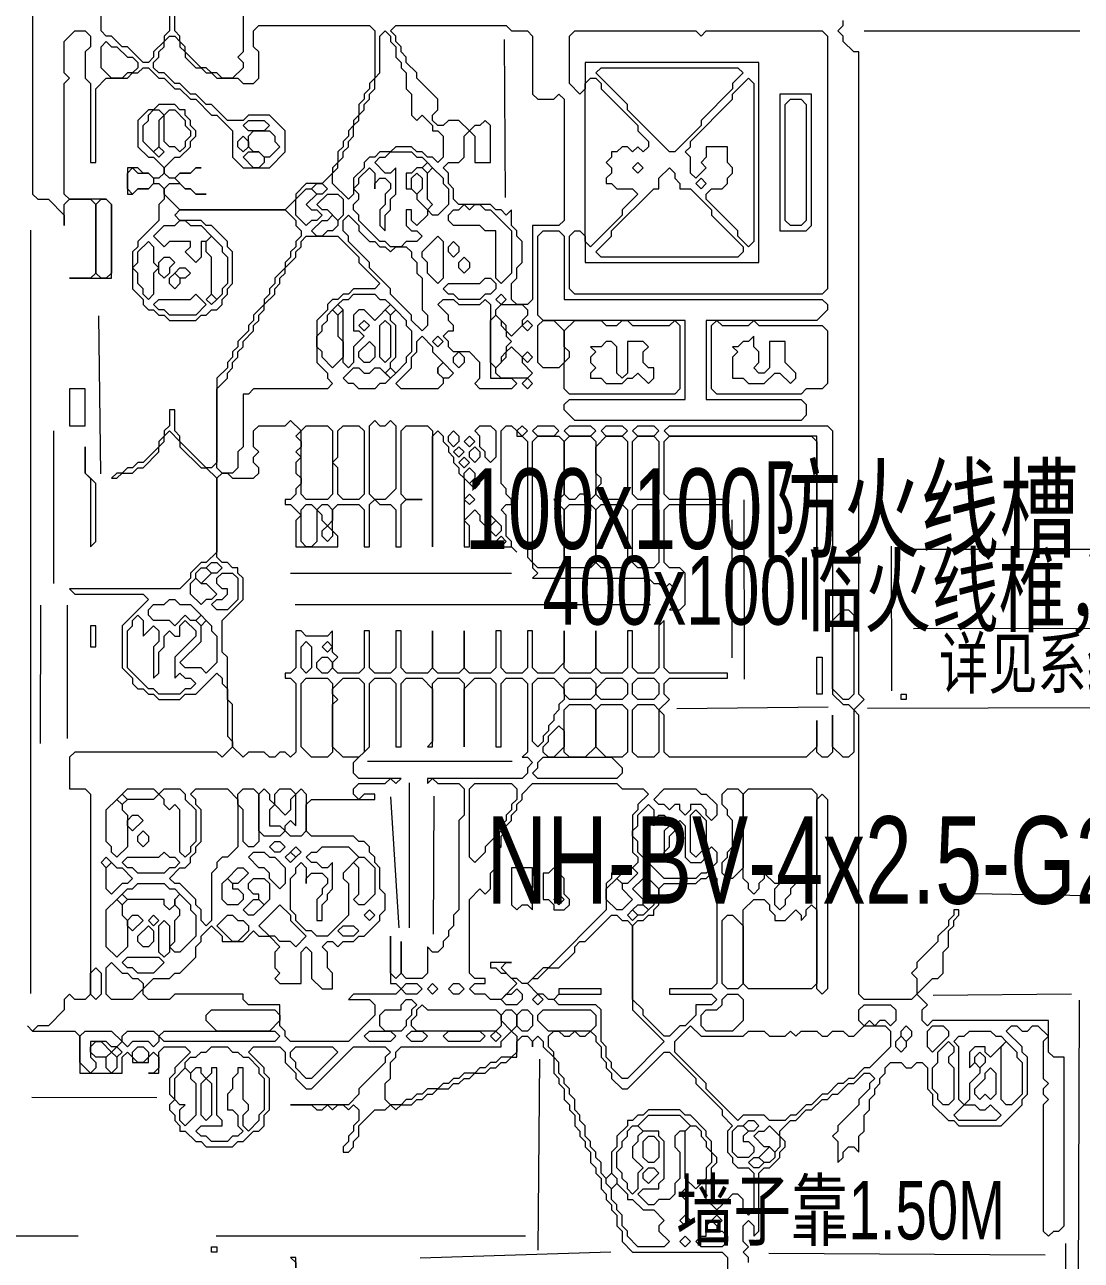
# Model space of a CAD drawing. Extents: x 10 to 1968, y 11 to 1392.
# Drawn here: x 1270.5 to 1471.2, y 624.4 to 859.2 of the extents above; entities that cross this region are included whole.
import ezdxf

# ---------------------------------------------------------------- set-up
doc = ezdxf.new("R2010")
doc.units = 0
for name, color, linetype, lineweight in [('OCR_TEXT', 6, 'Continuous', 0), ('TRACE_CURVE', 6, 'Continuous', 0), ('TRACE_STRAIGHT', 5, 'Continuous', 0), ('TRACE_TEXT_SYMBOL', 6, 'Continuous', 0)]:
    doc.layers.add(name, color=color, linetype=linetype, lineweight=lineweight)
doc.styles.add('wqy-unicode', font='wqy-unicode.lff')

msp = doc.modelspace()

# ---------------------------------------------------------------- linework, layer by layer
at = {"layer": 'TRACE_CURVE', "color": 6}
for points in [[(1272, 865), (1272, 827), (1273, 826), (1275, 826), (1278, 823), (1278, 821), (1278, 825), (1279, 826), (1283, 826), (1284, 825), (1284, 812), (1283, 811), (1279, 811), (1287, 811), (1287, 825), (1286, 826), (1279, 826), (1278, 827), (1278, 848), (1279, 849), (1278, 850), (1278, 856), (1280, 858), (1282, 858), (1283, 857), (1283, 855), (1282, 854), (1282, 849), (1283, 848), (1283, 833), (1284, 833)], [(1286, 857), (1285, 858), (1285, 864)], [(1312, 864), (1312, 854), (1311, 853), (1312, 852), (1312, 851), (1310, 849), (1308, 849), (1307, 850), (1306, 850), (1305, 851), (1304, 851), (1301, 854), (1301, 855), (1300, 856), (1300, 857), (1299, 858), (1299, 861)], [(1298, 862), (1298, 858), (1297, 857), (1297, 856), (1295, 854), (1295, 853), (1294, 852), (1293, 852), (1290, 855), (1289, 855), (1287, 857), (1286, 857)], [(1429, 854), (1428, 854), (1426, 856), (1426, 857), (1425, 858), (1426, 859), (1426, 860)], [(1284, 833), (1284, 847), (1286, 849), (1290, 849), (1291, 850), (1292, 850), (1293, 851), (1294, 851), (1296, 849), (1297, 849), (1299, 847), (1300, 847), (1302, 845), (1303, 845), (1306, 842), (1307, 842), (1310, 839), (1310, 834), (1312, 832), (1317, 832), (1320, 835), (1320, 839), (1317, 842), (1313, 842), (1312, 841), (1309, 841), (1306, 844), (1305, 844), (1303, 846), (1302, 846), (1300, 848), (1299, 848), (1297, 850), (1296, 850), (1295, 851), (1295, 852), (1296, 853), (1296, 854), (1297, 855), (1297, 856), (1298, 857), (1299, 857), (1300, 856), (1300, 855), (1301, 854), (1301, 853), (1303, 851), (1304, 851), (1305, 850), (1306, 850), (1307, 849), (1311, 849), (1312, 848), (1314, 848), (1315, 849), (1315, 854), (1314, 855), (1314, 858), (1315, 859), (1336, 859), (1337, 858), (1337, 849), (1336, 848), (1336, 847)], [(1340, 858), (1341, 859), (1362, 859), (1363, 858), (1366, 858), (1367, 857), (1367, 846), (1368, 845), (1371, 845), (1372, 846), (1373, 845), (1373, 822), (1372, 821), (1367, 821), (1367, 807), (1366, 806), (1364, 806), (1363, 807), (1363, 810), (1364, 811), (1364, 813), (1365, 814), (1365, 818), (1364, 819), (1364, 820), (1363, 821), (1363, 824), (1362, 823), (1361, 824), (1360, 824), (1359, 825), (1353, 825), (1352, 826), (1352, 828), (1351, 829), (1351, 831), (1350, 832), (1351, 833), (1353, 833), (1354, 834), (1354, 838), (1355, 839), (1356, 838), (1356, 833), (1359, 833), (1359, 840), (1358, 841), (1357, 840), (1356, 840), (1355, 839), (1353, 841), (1351, 841), (1350, 840), (1349, 840), (1348, 841), (1348, 842), (1349, 843), (1349, 845), (1345, 849), (1345, 850), (1343, 852), (1343, 853), (1342, 854), (1342, 855)], [(1342, 855), (1341, 856), (1341, 857), (1340, 858)], [(1460, 655), (1461, 656), (1461, 663), (1460, 664), (1460, 665), (1457, 668), (1458, 669), (1459, 669), (1460, 668), (1461, 668), (1462, 669), (1463, 669), (1465, 667), (1464, 666), (1464, 659), (1465, 658), (1464, 657), (1464, 656), (1465, 655), (1464, 654), (1464, 630), (1465, 629), (1466, 630), (1467, 630), (1468, 631), (1468, 663), (1466, 663), (1465, 664), (1465, 670), (1443, 670), (1442, 669), (1441, 670), (1441, 672), (1442, 673), (1440, 675), (1443, 678), (1444, 678), (1445, 679), (1445, 683), (1446, 684), (1446, 687), (1447, 688), (1447, 689), (1448, 690), (1448, 691), (1447, 691), (1447, 690), (1446, 689), (1446, 688), (1444, 686), (1444, 685), (1440, 681), (1440, 680), (1439, 679), (1440, 678), (1440, 675), (1439, 674), (1430, 674), (1429, 675), (1429, 728), (1428, 729), (1430, 731), (1429, 732), (1429, 854)], [(1336, 847), (1335, 846), (1335, 845), (1334, 844), (1334, 842), (1333, 841), (1333, 840), (1332, 839), (1332, 838), (1331, 837), (1331, 836), (1330, 835), (1330, 833), (1329, 832), (1329, 831), (1327, 829), (1324, 829), (1322, 827), (1322, 826), (1320, 824), (1300, 824), (1297, 827), (1297, 828), (1298, 829), (1300, 829), (1301, 828), (1302, 828), (1303, 827), (1305, 827), (1303, 827), (1302, 828), (1301, 828), (1299, 830), (1300, 831), (1302, 831), (1303, 832), (1304, 832), (1303, 832), (1302, 831), (1300, 831), (1299, 830), (1298, 830), (1297, 831), (1297, 832), (1299, 834), (1300, 834), (1302, 836), (1302, 837), (1303, 838), (1303, 839), (1302, 840), (1302, 841), (1301, 842), (1301, 843), (1300, 843), (1299, 844), (1296, 844), (1295, 843), (1294, 843), (1292, 841), (1292, 836), (1294, 834), (1295, 834), (1297, 832)], [(1297, 832), (1297, 831), (1296, 830), (1295, 830), (1294, 831), (1293, 831), (1292, 832), (1290, 832), (1290, 827), (1291, 827), (1292, 828), (1294, 828), (1295, 829), (1296, 829), (1297, 828), (1297, 826), (1296, 825), (1296, 822), (1292, 818), (1292, 817), (1291, 816), (1291, 809), (1293, 807), (1293, 806), (1294, 805), (1295, 805), (1296, 804), (1297, 804), (1298, 803), (1303, 803), (1304, 804), (1305, 804), (1306, 805), (1307, 805), (1308, 806), (1308, 807), (1309, 808), (1309, 809), (1310, 810), (1310, 816), (1309, 817), (1309, 818), (1306, 821), (1305, 821), (1304, 822), (1300, 822), (1299, 823), (1300, 824), (1320, 824), (1322, 822), (1322, 821), (1323, 820), (1323, 819), (1322, 818), (1322, 817), (1321, 816), (1321, 815), (1320, 814), (1320, 813), (1318, 811), (1318, 810), (1317, 809), (1317, 808), (1316, 807)], [(1316, 807), (1316, 806), (1314, 804), (1314, 803), (1313, 802), (1313, 801), (1311, 799), (1311, 798), (1310, 797), (1310, 796), (1309, 795), (1309, 794), (1307, 792), (1307, 776), (1306, 775), (1305, 775), (1300, 780), (1300, 781), (1299, 782), (1299, 786), (1298, 786), (1298, 783), (1297, 782), (1297, 781), (1296, 780), (1296, 779), (1293, 776), (1292, 776), (1291, 775), (1290, 775), (1289, 774), (1288, 774), (1287, 773), (1288, 773), (1289, 774), (1291, 774), (1292, 775), (1293, 775), (1296, 778), (1296, 779), (1297, 780), (1297, 781), (1298, 782), (1300, 780), (1300, 779), (1304, 775), (1305, 775), (1307, 773), (1307, 759), (1305, 757), (1304, 757), (1302, 755), (1302, 754), (1300, 752), (1279, 752), (1280, 751), (1293, 751), (1294, 750), (1289, 745), (1289, 737), (1291, 735), (1291, 734), (1292, 733), (1293, 733)], [(1315, 775), (1314, 776), (1314, 777), (1315, 778), (1314, 779), (1314, 782), (1315, 783), (1320, 783)], [(1320, 783), (1321, 784), (1323, 782), (1322, 781), (1323, 780), (1323, 779), (1322, 778), (1323, 777), (1322, 776), (1322, 774), (1323, 773), (1323, 772), (1322, 771), (1322, 770), (1321, 769), (1320, 769), (1320, 768), (1321, 768), (1323, 766), (1322, 765), (1322, 760), (1330, 760), (1330, 762), (1329, 763), (1329, 767), (1330, 768), (1334, 768), (1335, 767), (1335, 760), (1336, 760), (1336, 768), (1337, 769), (1338, 768), (1340, 768), (1341, 767), (1341, 760), (1342, 760), (1342, 768), (1343, 769), (1346, 769), (1343, 769), (1342, 770), (1342, 782), (1343, 783), (1347, 783), (1348, 782), (1348, 760), (1348, 781), (1349, 782), (1350, 781), (1350, 780), (1351, 779), (1351, 778), (1352, 777), (1352, 776), (1353, 775), (1353, 774), (1354, 773), (1354, 760), (1355, 760), (1355, 764), (1354, 765), (1356, 767), (1357, 766)], [(1357, 766), (1357, 765), (1358, 764), (1358, 763), (1359, 762), (1359, 761), (1360, 760), (1363, 760), (1364, 759), (1363, 760), (1363, 761), (1362, 762), (1362, 766), (1361, 767), (1362, 768), (1363, 768), (1363, 769), (1362, 770), (1362, 771), (1361, 772), (1361, 782), (1362, 783), (1363, 783), (1364, 782), (1364, 781), (1365, 781), (1366, 780), (1366, 758), (1367, 757), (1367, 756), (1368, 755), (1367, 754), (1389, 754), (1390, 753), (1391, 753), (1393, 751), (1393, 750), (1394, 749), (1393, 748), (1395, 748), (1396, 749), (1396, 755), (1395, 756), (1393, 756), (1392, 757), (1392, 767), (1393, 768), (1404, 768), (1404, 769), (1393, 769), (1392, 770), (1392, 780), (1393, 781), (1420, 781), (1421, 780), (1421, 759), (1421, 781), (1393, 781), (1392, 782), (1393, 783), (1423, 783), (1424, 782), (1424, 732), (1426, 730)], [(1353, 736), (1349, 736), (1348, 737), (1348, 744), (1348, 737), (1347, 736), (1343, 736), (1342, 737), (1342, 744), (1341, 744), (1341, 737), (1340, 736), (1337, 736), (1336, 737), (1336, 744), (1335, 744), (1335, 737), (1334, 736), (1330, 736), (1329, 737), (1329, 738), (1330, 739), (1329, 740), (1329, 744), (1328, 743), (1324, 743), (1323, 744), (1322, 744), (1322, 737), (1321, 736), (1320, 736), (1320, 735), (1321, 735), (1322, 734), (1322, 721), (1321, 720), (1320, 721), (1319, 721), (1318, 720), (1317, 720), (1316, 721), (1313, 721), (1312, 720), (1310, 722), (1310, 730), (1309, 731), (1309, 739), (1308, 740), (1308, 746), (1312, 750), (1312, 754), (1311, 755), (1311, 756), (1310, 756), (1309, 757), (1308, 757), (1307, 758), (1307, 773), (1308, 774), (1309, 774), (1310, 773), (1314, 773), (1315, 774), (1315, 775)], [(1426, 730), (1427, 730), (1428, 729), (1428, 721), (1427, 720), (1426, 720), (1424, 722), (1424, 728), (1424, 721), (1423, 720), (1422, 720), (1421, 721), (1421, 727), (1421, 722), (1419, 720), (1393, 720), (1392, 721), (1392, 728), (1391, 729), (1393, 731), (1392, 732), (1392, 734), (1393, 735), (1404, 735), (1404, 736), (1393, 736), (1392, 737), (1392, 746), (1391, 745), (1391, 737), (1390, 736), (1387, 736), (1386, 737), (1386, 744), (1385, 744), (1385, 737), (1384, 736), (1380, 736), (1379, 737), (1379, 744), (1379, 737), (1378, 736), (1374, 736), (1373, 737), (1373, 744), (1373, 738), (1371, 736), (1368, 736), (1367, 737), (1367, 744), (1366, 744), (1366, 737), (1365, 736), (1362, 736), (1361, 737), (1361, 744), (1360, 744), (1360, 737), (1359, 736), (1355, 736), (1354, 737), (1354, 744), (1354, 737), (1353, 736)], [(1293, 733), (1294, 732), (1295, 732), (1296, 731), (1300, 731), (1301, 732), (1303, 732), (1307, 736), (1308, 735), (1308, 734), (1309, 733), (1309, 724), (1310, 723), (1310, 722), (1308, 720), (1307, 721), (1280, 721), (1279, 720), (1279, 714), (1282, 714), (1283, 713), (1283, 675), (1282, 674), (1280, 674), (1279, 675), (1278, 674), (1278, 672), (1275, 669), (1273, 669), (1272, 668), (1271, 669), (1272, 668), (1280, 668), (1281, 667), (1281, 660), (1289, 660), (1289, 663), (1290, 664), (1291, 663), (1291, 662), (1294, 662), (1294, 663), (1295, 664), (1296, 663), (1296, 661), (1295, 660), (1294, 660), (1296, 660), (1296, 664), (1297, 665), (1301, 665), (1302, 664), (1299, 661), (1299, 660), (1298, 659), (1298, 656), (1299, 655), (1298, 654), (1298, 653), (1299, 652), (1299, 651), (1300, 650), (1300, 649), (1301, 649)], [(1336, 734), (1337, 735), (1340, 735), (1341, 734), (1341, 722), (1342, 722), (1342, 734), (1343, 735), (1346, 735), (1348, 733), (1348, 723), (1347, 722), (1348, 722), (1348, 734), (1349, 735), (1353, 735), (1354, 734), (1354, 722), (1354, 733), (1356, 735), (1359, 735), (1360, 734), (1360, 722), (1361, 722), (1361, 734), (1362, 735), (1365, 735), (1366, 734), (1366, 721), (1365, 720), (1366, 720), (1367, 719), (1366, 718), (1366, 717), (1365, 716), (1347, 716), (1347, 715), (1348, 716), (1349, 715), (1353, 715), (1354, 714), (1354, 709), (1353, 708), (1353, 691), (1352, 690), (1352, 688), (1351, 687), (1351, 686), (1350, 685), (1350, 684), (1349, 683), (1348, 683), (1347, 684), (1347, 679), (1346, 678), (1343, 678), (1342, 679), (1342, 685), (1342, 679), (1341, 678), (1340, 679), (1340, 686), (1340, 677), (1341, 677)], [(1339, 691), (1339, 694), (1338, 695), (1338, 699), (1337, 700), (1337, 701), (1336, 702), (1336, 703), (1335, 704), (1334, 704), (1333, 705), (1325, 705), (1324, 706), (1324, 711), (1325, 712), (1337, 712), (1337, 713), (1335, 713), (1334, 712), (1333, 713), (1333, 714), (1334, 715), (1339, 715), (1340, 716), (1341, 715), (1342, 716), (1334, 716), (1333, 717), (1333, 719), (1336, 722), (1336, 734)], [(1341, 677), (1342, 676), (1341, 675), (1333, 675), (1332, 674), (1336, 674), (1337, 673), (1337, 671), (1332, 666), (1321, 666), (1320, 667), (1320, 668), (1319, 669), (1319, 673), (1313, 673), (1312, 674), (1312, 675), (1299, 675), (1298, 674), (1294, 674), (1293, 675), (1293, 676), (1295, 678), (1298, 678), (1299, 679), (1300, 679), (1303, 682), (1303, 684), (1304, 685), (1304, 686), (1306, 688), (1308, 686), (1308, 685), (1312, 685), (1314, 687), (1315, 686), (1317, 686), (1319, 684), (1318, 683), (1318, 680), (1319, 679), (1318, 678), (1319, 677), (1323, 677), (1323, 683), (1324, 684), (1325, 683), (1325, 678), (1327, 676), (1329, 676), (1329, 679), (1328, 680), (1328, 683), (1327, 684), (1328, 685), (1329, 685), (1330, 684), (1331, 685), (1333, 685), (1334, 686), (1335, 686), (1338, 689), (1338, 690), (1339, 691)], [(1347, 656), (1348, 656), (1349, 657), (1351, 657), (1352, 658), (1353, 658), (1354, 659), (1355, 659), (1356, 660), (1358, 660), (1359, 661), (1360, 661), (1361, 662), (1362, 662), (1363, 663), (1364, 663), (1364, 666), (1365, 667), (1366, 667), (1367, 666), (1367, 665), (1367, 666), (1368, 667), (1369, 666), (1369, 665), (1371, 663), (1371, 660), (1372, 659), (1372, 658), (1373, 657), (1373, 655), (1374, 654), (1374, 653), (1375, 652), (1375, 650), (1376, 649), (1376, 648), (1377, 647), (1377, 646), (1378, 645), (1378, 643), (1379, 642), (1379, 641), (1380, 640), (1380, 638), (1381, 637), (1381, 636), (1382, 635), (1382, 634), (1383, 633), (1383, 631), (1384, 630), (1384, 628), (1386, 626), (1403, 626), (1404, 625), (1404, 618)], [(1370, 667), (1371, 668), (1372, 668), (1373, 667), (1374, 667), (1375, 668), (1376, 667), (1377, 667), (1378, 668), (1379, 667), (1379, 666), (1380, 665), (1380, 663), (1381, 662), (1381, 661), (1382, 660), (1382, 659), (1384, 657), (1385, 657), (1392, 664), (1393, 664), (1398, 659), (1398, 658), (1403, 653), (1403, 652), (1405, 650), (1404, 649), (1404, 645), (1405, 644), (1405, 643), (1406, 642), (1408, 642), (1409, 641), (1409, 634), (1408, 633), (1407, 634), (1407, 636), (1406, 637), (1405, 637), (1404, 636), (1403, 636), (1403, 635), (1402, 634), (1400, 636), (1400, 639), (1401, 640), (1401, 642), (1402, 643), (1402, 644), (1401, 645), (1401, 647), (1400, 648), (1400, 649), (1397, 652), (1396, 652), (1395, 653), (1389, 653), (1388, 652), (1387, 652), (1386, 651), (1385, 651), (1385, 650), (1383, 648), (1383, 646)], [(1383, 646), (1382, 645), (1382, 641), (1381, 640), (1380, 641), (1380, 643), (1379, 644), (1379, 645), (1378, 646), (1378, 647), (1377, 648), (1377, 650), (1376, 651), (1376, 652), (1375, 653), (1375, 655), (1374, 656), (1374, 657), (1373, 658), (1373, 659), (1372, 660), (1372, 662), (1371, 663), (1371, 664), (1370, 665), (1370, 667)], [(1301, 649), (1303, 647), (1304, 647), (1305, 646), (1310, 646), (1311, 647), (1312, 647), (1314, 649), (1315, 649), (1316, 650), (1316, 652), (1317, 653), (1317, 659), (1316, 660), (1316, 661), (1313, 664), (1314, 665), (1319, 665), (1320, 664), (1320, 662), (1322, 660), (1322, 659), (1324, 657), (1325, 657), (1333, 665), (1339, 665), (1340, 664), (1339, 663), (1339, 662), (1334, 657), (1334, 656), (1332, 654), (1321, 654), (1325, 654), (1326, 653), (1327, 653), (1328, 654), (1329, 653), (1330, 654), (1331, 654), (1332, 653), (1333, 654), (1334, 653), (1334, 651), (1333, 650), (1333, 649), (1332, 648), (1332, 647), (1331, 646), (1331, 645), (1332, 645), (1333, 646), (1333, 647), (1334, 648), (1334, 650), (1337, 653), (1339, 653), (1340, 654), (1341, 653), (1342, 654), (1344, 654), (1345, 655), (1346, 655), (1347, 656)], [(1410, 630), (1410, 641), (1411, 642), (1412, 642), (1414, 644), (1414, 645), (1415, 646), (1415, 647), (1414, 648), (1414, 649), (1416, 651), (1417, 651), (1419, 653), (1420, 653), (1422, 655), (1423, 655), (1424, 656), (1425, 656), (1427, 658), (1428, 658), (1430, 660), (1431, 660), (1432, 659), (1431, 658), (1431, 657), (1429, 655), (1429, 654), (1425, 650), (1425, 649), (1424, 648), (1425, 647), (1425, 643), (1426, 644), (1426, 645), (1427, 646), (1428, 646), (1429, 645), (1429, 648), (1430, 649), (1430, 652), (1431, 653), (1431, 655), (1432, 656), (1432, 657), (1433, 658), (1433, 659), (1434, 660), (1434, 661), (1435, 662), (1437, 662), (1438, 661), (1439, 661), (1440, 662), (1441, 662), (1442, 661), (1442, 657), (1443, 656), (1443, 654), (1446, 651), (1447, 651), (1448, 650), (1456, 650), (1460, 654), (1460, 655)], [(1408, 624), (1408, 625), (1407, 626), (1408, 627), (1407, 628), (1407, 631), (1408, 632), (1409, 631), (1409, 629), (1410, 630)]]:
    msp.add_lwpolyline(points, dxfattribs=at)
for points in [[(1338, 857), (1339, 858), (1340, 857), (1340, 856), (1341, 855), (1341, 853), (1342, 852), (1342, 851), (1343, 850), (1343, 847), (1344, 846), (1344, 842), (1345, 841), (1346, 842), (1348, 840), (1348, 839), (1349, 839), (1350, 838), (1350, 834), (1349, 833), (1348, 834), (1347, 834), (1346, 835), (1345, 835), (1344, 836), (1341, 836), (1340, 835), (1338, 835), (1337, 834), (1336, 834), (1335, 833), (1335, 832), (1333, 830), (1333, 827), (1332, 826), (1329, 829), (1329, 831), (1330, 832), (1330, 833), (1331, 834), (1331, 835), (1332, 836), (1332, 837), (1333, 838), (1333, 840), (1334, 841), (1334, 842), (1335, 843), (1335, 844), (1336, 845), (1336, 846), (1337, 847), (1337, 849), (1338, 850)], [(1374, 857), (1375, 858), (1398, 858), (1399, 857), (1400, 858), (1422, 858), (1423, 857), (1423, 809), (1422, 808), (1375, 808), (1374, 809), (1374, 819), (1375, 820), (1376, 820), (1377, 819), (1377, 814), (1410, 814), (1410, 852), (1377, 852), (1377, 847), (1376, 846), (1374, 848)], [(1285, 855), (1286, 856), (1287, 855), (1288, 855), (1290, 853), (1291, 853), (1292, 852), (1292, 851), (1291, 850), (1290, 850), (1289, 849), (1287, 849), (1285, 851)], [(1379, 850), (1380, 851), (1406, 851), (1407, 850), (1405, 848), (1405, 847), (1399, 841), (1399, 840), (1394, 835), (1393, 835), (1385, 843), (1385, 844)], [(1377, 848), (1378, 849), (1379, 849), (1380, 848), (1380, 847), (1387, 840), (1387, 839), (1389, 837), (1389, 836), (1388, 835), (1387, 836), (1386, 835), (1385, 836), (1384, 836), (1383, 835), (1382, 835), (1382, 834), (1381, 833), (1382, 832), (1382, 831), (1381, 830), (1381, 829), (1382, 829), (1383, 828), (1386, 828), (1387, 827), (1384, 824), (1384, 823), (1378, 817), (1377, 818)], [(1408, 849), (1409, 848), (1409, 818), (1408, 817), (1406, 819), (1406, 820), (1400, 826), (1400, 827), (1401, 828), (1403, 828), (1404, 829), (1404, 830), (1405, 831), (1405, 832), (1404, 833), (1404, 836), (1400, 836), (1400, 834), (1399, 833), (1400, 832), (1398, 830), (1397, 831), (1397, 834), (1396, 835), (1397, 836), (1397, 837), (1405, 845), (1405, 846)], [(1294, 842), (1295, 843), (1296, 843), (1297, 842), (1296, 841), (1296, 836), (1295, 835), (1293, 837), (1293, 840), (1294, 841)], [(1297, 842), (1298, 843), (1299, 843), (1301, 841), (1301, 840), (1302, 839), (1302, 838), (1301, 837), (1301, 836), (1300, 835), (1299, 836), (1298, 836), (1297, 837)], [(1312, 840), (1313, 841), (1316, 841), (1317, 840), (1316, 839), (1313, 839)], [(1311, 837), (1312, 838), (1313, 837), (1313, 836), (1312, 835), (1311, 836)], [(1313, 838), (1314, 839), (1317, 839), (1318, 838), (1318, 837), (1319, 836), (1317, 834), (1316, 834), (1315, 835), (1314, 835), (1313, 836)], [(1295, 835), (1296, 836), (1297, 835), (1296, 834)], [(1312, 834), (1313, 835), (1315, 835), (1316, 834), (1316, 833), (1315, 832), (1314, 832)], [(1339, 834), (1340, 835), (1344, 835), (1345, 834), (1346, 834), (1347, 833), (1346, 832), (1345, 832), (1344, 831), (1343, 831), (1343, 828), (1344, 828), (1345, 827), (1345, 826), (1347, 824), (1347, 823), (1345, 821), (1344, 822), (1344, 824), (1343, 824), (1343, 821), (1344, 820), (1345, 820), (1346, 819), (1345, 818), (1343, 818), (1342, 817), (1340, 817), (1339, 818), (1338, 818), (1334, 822), (1334, 823), (1333, 824), (1333, 825), (1334, 826), (1334, 827), (1333, 828), (1334, 829), (1334, 830), (1336, 832), (1337, 831), (1337, 828), (1337, 829), (1338, 830), (1339, 830), (1340, 829), (1340, 828), (1339, 827), (1339, 825), (1338, 824), (1338, 821), (1339, 820), (1339, 823), (1340, 824), (1340, 826), (1341, 827), (1341, 832), (1340, 831), (1339, 831), (1337, 833), (1338, 834)], [(1290, 831), (1291, 832), (1292, 831), (1294, 831), (1295, 830), (1295, 829), (1294, 828), (1292, 828), (1291, 827), (1290, 828)], [(1344, 830), (1345, 831), (1346, 830), (1346, 828), (1345, 827), (1344, 828)], [(1346, 832), (1347, 833), (1348, 832), (1347, 831)], [(1347, 831), (1348, 832), (1350, 830), (1350, 829), (1351, 828), (1351, 825), (1349, 823), (1348, 823), (1347, 824), (1348, 825), (1347, 826)], [(1393, 832), (1394, 831), (1394, 830), (1395, 829), (1395, 828), (1397, 828), (1401, 824), (1401, 823), (1407, 817), (1407, 816), (1406, 815), (1380, 815), (1379, 816), (1382, 819), (1382, 820), (1390, 828), (1391, 828), (1391, 830)], [(1386, 832), (1387, 833), (1388, 832), (1387, 831)], [(1325, 828), (1326, 829), (1327, 829), (1328, 828), (1327, 827), (1326, 827)], [(1398, 829), (1399, 830), (1400, 829), (1399, 828)], [(1324, 828), (1325, 828), (1326, 827), (1324, 825), (1325, 824), (1326, 824), (1327, 823), (1326, 822), (1325, 822), (1324, 821), (1322, 823), (1322, 826)], [(1328, 827), (1330, 827), (1331, 826), (1331, 823), (1330, 822), (1328, 824), (1327, 824), (1326, 825)], [(1284, 825), (1285, 826), (1286, 826), (1287, 825), (1287, 812), (1286, 811), (1285, 811), (1284, 812)], [(1353, 824), (1354, 825), (1355, 824), (1356, 825), (1357, 825), (1358, 824), (1359, 824), (1363, 820), (1363, 812), (1361, 810), (1360, 811), (1360, 820), (1358, 820), (1357, 821), (1352, 821), (1351, 822), (1351, 823), (1352, 824)], [(1299, 821), (1300, 822), (1301, 822), (1302, 821), (1304, 821), (1306, 819), (1305, 818), (1304, 818), (1304, 815), (1303, 814), (1301, 816), (1302, 817), (1302, 818), (1298, 818), (1297, 817), (1295, 819), (1297, 821)], [(1328, 822), (1329, 823), (1330, 822), (1330, 821), (1329, 820), (1328, 820), (1327, 819), (1326, 819), (1325, 820), (1327, 822)], [(1331, 822), (1332, 823), (1334, 821), (1334, 820), (1336, 818), (1337, 818), (1338, 817), (1339, 817), (1340, 816), (1341, 817), (1343, 817), (1344, 816), (1344, 815), (1345, 814), (1345, 812), (1346, 811), (1346, 805), (1347, 804), (1347, 802), (1346, 801), (1344, 803), (1344, 804), (1340, 808), (1340, 809), (1336, 813), (1336, 814), (1332, 818), (1332, 819), (1331, 820)], [(1368, 819), (1369, 820), (1372, 820), (1373, 819), (1373, 807), (1422, 807), (1423, 806), (1423, 805), (1421, 803), (1400, 803), (1400, 788), (1418, 788), (1419, 787), (1419, 785), (1418, 784), (1375, 784), (1373, 786), (1373, 787), (1374, 788), (1396, 788), (1396, 803), (1369, 803), (1368, 804)], [(1294, 818), (1295, 817), (1295, 814), (1296, 813), (1295, 812), (1295, 808), (1294, 807), (1293, 808), (1293, 809), (1292, 810), (1292, 812), (1291, 813), (1292, 814), (1292, 816)], [(1305, 818), (1306, 819), (1308, 817), (1308, 816), (1309, 815), (1309, 810), (1308, 809), (1308, 808), (1307, 807), (1306, 808), (1306, 815), (1305, 816)], [(1323, 818), (1324, 819), (1330, 819), (1334, 815), (1334, 814), (1338, 810), (1337, 809), (1333, 809), (1332, 808), (1331, 808), (1330, 807), (1329, 807), (1328, 806), (1328, 805), (1326, 803), (1326, 795), (1328, 793), (1328, 792), (1329, 791), (1328, 790), (1314, 790), (1313, 789), (1312, 789), (1312, 779), (1311, 778), (1311, 775), (1310, 774), (1308, 774), (1307, 775), (1307, 790), (1309, 792), (1309, 793), (1310, 794), (1310, 795), (1311, 796), (1311, 797), (1312, 798), (1312, 799), (1314, 801), (1314, 802), (1315, 803), (1315, 804), (1316, 805), (1316, 806), (1318, 808), (1318, 809), (1319, 810), (1319, 811), (1320, 812), (1320, 813), (1322, 815), (1322, 816), (1323, 817)], [(1349, 819), (1350, 818), (1350, 811), (1349, 810), (1347, 812), (1347, 814), (1346, 815), (1346, 816)], [(1351, 817), (1352, 818), (1353, 817), (1353, 816), (1352, 815), (1351, 816)], [(1296, 814), (1297, 815), (1298, 815), (1299, 814), (1298, 813), (1298, 812), (1297, 811), (1296, 812)], [(1353, 814), (1354, 815), (1355, 814), (1355, 813), (1354, 812), (1353, 813)], [(1299, 812), (1300, 813), (1301, 813), (1302, 812), (1301, 811), (1300, 811)], [(1298, 811), (1299, 812), (1300, 811), (1300, 810), (1299, 809), (1298, 810)], [(1357, 810), (1358, 811), (1359, 811), (1360, 810), (1360, 809), (1359, 808), (1358, 808), (1357, 807), (1353, 807), (1352, 808), (1351, 808), (1350, 809), (1351, 810)], [(1302, 807), (1303, 808), (1305, 806), (1303, 804), (1298, 804), (1297, 805), (1296, 805), (1295, 806), (1296, 807)], [(1305, 807), (1306, 808), (1307, 807), (1306, 806)], [(1332, 807), (1333, 808), (1337, 808), (1338, 807), (1339, 807), (1340, 806), (1337, 803), (1335, 805), (1334, 805), (1333, 804), (1333, 801), (1334, 801), (1335, 800), (1333, 798), (1333, 795), (1332, 794), (1331, 795), (1331, 805), (1330, 806), (1331, 807)], [(1360, 807), (1361, 808), (1362, 807), (1361, 806)], [(1329, 805), (1330, 806), (1331, 805), (1330, 804)], [(1339, 805), (1340, 806), (1341, 805), (1340, 804)], [(1349, 806), (1350, 807), (1352, 807), (1353, 806), (1357, 806), (1358, 807), (1359, 806), (1359, 792), (1363, 792), (1364, 791), (1363, 790), (1357, 790), (1356, 791), (1357, 792), (1357, 795), (1355, 797), (1352, 797), (1351, 798), (1351, 799), (1350, 800), (1351, 801), (1352, 801), (1352, 802), (1351, 803), (1351, 804)], [(1360, 805), (1361, 806), (1365, 806), (1366, 805), (1366, 804), (1365, 803), (1365, 802), (1363, 800), (1362, 801), (1362, 802), (1360, 804)], [(1328, 804), (1329, 805), (1330, 804), (1330, 800), (1331, 799), (1331, 796), (1329, 794), (1327, 796), (1327, 797), (1326, 798), (1326, 800), (1327, 801), (1327, 802), (1328, 803)], [(1334, 802), (1335, 803), (1336, 802), (1335, 801)], [(1338, 802), (1339, 803), (1340, 802), (1340, 796), (1339, 795), (1338, 796)], [(1340, 804), (1341, 805), (1343, 803), (1343, 802), (1344, 801), (1344, 797), (1343, 796), (1343, 795), (1341, 793), (1340, 794), (1340, 795), (1341, 796), (1341, 802), (1340, 803)], [(1359, 803), (1360, 804), (1361, 803), (1361, 802), (1362, 801), (1362, 800), (1363, 799), (1362, 798), (1362, 797), (1361, 796), (1361, 795), (1360, 794), (1359, 795)], [(1365, 802), (1366, 803), (1367, 802), (1366, 801)], [(1368, 802), (1369, 803), (1371, 803), (1373, 801), (1373, 795), (1372, 794), (1369, 794), (1368, 795)], [(1375, 803), (1380, 803), (1381, 802), (1383, 802), (1384, 803), (1385, 803), (1386, 802), (1393, 802), (1394, 803), (1395, 802), (1395, 790), (1394, 789), (1374, 789), (1373, 790), (1373, 795), (1374, 796), (1374, 797), (1373, 798), (1373, 801)], [(1401, 802), (1402, 803), (1403, 802), (1408, 802), (1409, 803), (1410, 802), (1422, 802), (1423, 801), (1423, 791), (1422, 790), (1419, 790), (1418, 789), (1402, 789), (1401, 790)], [(1336, 799), (1337, 798), (1337, 796), (1336, 795), (1335, 795), (1334, 796), (1334, 797)], [(1345, 799), (1346, 800), (1348, 798), (1348, 797), (1350, 795), (1349, 794), (1349, 793), (1350, 792), (1350, 791), (1349, 790), (1342, 790), (1341, 791), (1344, 794), (1344, 796), (1345, 797)], [(1348, 799), (1349, 800), (1350, 799), (1349, 798)], [(1352, 796), (1353, 797), (1354, 796), (1354, 795), (1353, 794), (1352, 795)], [(1362, 797), (1363, 798), (1365, 796), (1365, 795), (1367, 793), (1366, 792), (1361, 792), (1360, 793), (1360, 794), (1362, 796)], [(1365, 796), (1366, 797), (1367, 796), (1366, 795)], [(1333, 794), (1334, 794), (1335, 793), (1336, 793), (1337, 794), (1338, 794), (1340, 792), (1339, 791), (1338, 791), (1337, 790), (1334, 790), (1333, 791), (1332, 791), (1331, 792)], [(1339, 793), (1340, 794), (1341, 793), (1340, 792)], [(1349, 794), (1350, 795), (1352, 793), (1351, 792), (1350, 792), (1349, 793)], [(1365, 791), (1366, 792), (1367, 791), (1366, 790)], [(1323, 782), (1324, 783), (1328, 783), (1329, 782), (1329, 770), (1328, 769), (1324, 769), (1323, 770)], [(1330, 782), (1331, 783), (1334, 783), (1335, 782), (1335, 770), (1334, 769), (1331, 769), (1330, 770), (1330, 775), (1329, 776), (1330, 777)], [(1336, 783), (1337, 784), (1338, 783), (1339, 783), (1340, 784), (1341, 783), (1341, 771), (1339, 769), (1337, 769), (1336, 770)], [(1351, 781), (1352, 782), (1353, 781), (1353, 780), (1352, 779), (1351, 780)], [(1356, 782), (1357, 783), (1359, 783), (1360, 782), (1360, 777), (1359, 776), (1358, 777), (1358, 778), (1357, 779), (1357, 781)], [(1364, 782), (1365, 783), (1366, 782), (1365, 781)], [(1367, 782), (1368, 783), (1371, 783), (1372, 782), (1371, 781), (1368, 781)], [(1373, 782), (1374, 783), (1378, 783), (1379, 782), (1378, 781), (1374, 781)], [(1380, 782), (1381, 783), (1384, 783), (1385, 782), (1384, 781), (1381, 781)], [(1386, 782), (1387, 783), (1390, 783), (1391, 782), (1390, 781), (1387, 781)], [(1354, 780), (1355, 781), (1356, 780), (1355, 779)], [(1367, 780), (1368, 781), (1372, 781), (1373, 780), (1373, 770), (1372, 769), (1371, 769), (1373, 767), (1373, 757), (1372, 756), (1368, 756), (1367, 757)], [(1373, 780), (1374, 781), (1378, 781), (1379, 780), (1379, 770), (1378, 769), (1377, 770), (1376, 770), (1375, 769), (1374, 769), (1373, 770)], [(1381, 781), (1384, 781), (1385, 780), (1385, 770), (1384, 769), (1380, 769), (1379, 770), (1379, 771), (1380, 772), (1380, 773), (1379, 774), (1379, 779)], [(1386, 780), (1387, 781), (1390, 781), (1391, 780), (1391, 770), (1390, 769), (1387, 769), (1386, 770)], [(1352, 778), (1353, 779), (1354, 778), (1353, 777)], [(1353, 776), (1354, 777), (1355, 776), (1354, 775)], [(1355, 778), (1356, 779), (1357, 778), (1357, 777), (1356, 776), (1355, 777)], [(1354, 774), (1355, 775), (1356, 774), (1356, 773), (1355, 772), (1354, 773)], [(1355, 772), (1356, 773), (1357, 772), (1356, 771)], [(1354, 769), (1355, 770), (1356, 769), (1355, 768)], [(1323, 767), (1324, 768), (1325, 768), (1326, 767), (1326, 761), (1325, 760), (1324, 760), (1323, 761)], [(1326, 767), (1327, 768), (1328, 768), (1329, 767), (1329, 765), (1328, 764), (1327, 765), (1327, 766)], [(1373, 767), (1374, 768), (1378, 768), (1379, 767), (1379, 757), (1378, 756), (1374, 756), (1373, 757)], [(1379, 767), (1380, 768), (1384, 768), (1385, 767), (1385, 757), (1384, 756), (1380, 756), (1379, 757)], [(1386, 767), (1387, 768), (1390, 768), (1391, 767), (1391, 757), (1390, 756), (1387, 756), (1386, 757)], [(1358, 765), (1359, 766), (1360, 765), (1359, 764)], [(1327, 763), (1328, 764), (1329, 763), (1329, 762), (1328, 761), (1327, 762)], [(1359, 764), (1360, 765), (1361, 764), (1361, 763), (1360, 762), (1359, 763)], [(1360, 761), (1361, 762), (1362, 761), (1361, 760)], [(1303, 755), (1304, 756), (1305, 756), (1306, 755), (1304, 753), (1303, 754)], [(1305, 756), (1306, 757), (1307, 757), (1308, 756), (1307, 755), (1306, 755)], [(1302, 753), (1303, 754), (1304, 753), (1305, 753), (1307, 751), (1306, 750), (1305, 750), (1304, 749), (1302, 751)], [(1307, 754), (1308, 755), (1310, 755), (1311, 754), (1311, 750), (1309, 748), (1307, 748), (1306, 749), (1307, 750), (1308, 750), (1309, 751), (1309, 752), (1308, 752), (1307, 753)], [(1392, 752), (1393, 753), (1394, 752), (1393, 751)], [(1297, 749), (1298, 750), (1299, 750), (1300, 749), (1302, 749), (1304, 747), (1303, 746), (1302, 746), (1301, 747), (1299, 745), (1298, 746), (1295, 746), (1294, 747), (1294, 748), (1295, 749)], [(1291, 746), (1292, 747), (1293, 746), (1293, 743), (1295, 745), (1296, 744), (1296, 742), (1295, 741), (1295, 735), (1296, 736), (1296, 740), (1297, 741), (1297, 743), (1298, 744), (1299, 743), (1300, 743), (1300, 745), (1301, 746), (1303, 744), (1303, 743), (1299, 739), (1299, 735), (1300, 736), (1301, 735), (1302, 735), (1303, 734), (1302, 733), (1301, 733), (1300, 732), (1296, 732), (1295, 733), (1294, 733), (1290, 737), (1290, 744), (1291, 745)], [(1303, 746), (1304, 747), (1305, 746), (1304, 745)], [(1426, 748), (1427, 748), (1428, 747), (1428, 732), (1427, 731), (1426, 731), (1424, 733), (1424, 746)], [(1304, 745), (1305, 746), (1306, 745), (1306, 744), (1307, 743), (1307, 738), (1305, 736), (1304, 737), (1301, 737), (1300, 738), (1304, 742)], [(1323, 741), (1324, 742), (1325, 741), (1325, 737), (1324, 736), (1323, 737)], [(1327, 741), (1328, 742), (1329, 741), (1328, 740)], [(1326, 738), (1327, 739), (1328, 739), (1329, 738), (1329, 737), (1328, 736), (1327, 736), (1326, 737)], [(1323, 734), (1324, 735), (1328, 735), (1329, 734), (1329, 721), (1328, 720), (1325, 720), (1323, 722)], [(1331, 735), (1334, 735), (1335, 734), (1335, 721), (1334, 720), (1331, 720), (1329, 722), (1329, 730), (1330, 731), (1329, 732), (1329, 733)], [(1367, 734), (1368, 735), (1371, 735), (1373, 733), (1373, 731), (1372, 730), (1372, 729), (1371, 728), (1371, 727), (1370, 726), (1370, 725), (1369, 724), (1369, 723), (1368, 722), (1367, 723)], [(1373, 734), (1374, 735), (1378, 735), (1379, 734), (1379, 732), (1378, 731), (1374, 731), (1373, 732)], [(1381, 735), (1384, 735), (1385, 734), (1385, 732), (1384, 731), (1380, 731), (1379, 732), (1379, 733)], [(1386, 734), (1387, 735), (1390, 735), (1391, 734), (1391, 732), (1390, 731), (1387, 731), (1386, 732)], [(1373, 729), (1374, 730), (1378, 730), (1379, 729), (1379, 722), (1377, 720), (1374, 720), (1373, 721)], [(1379, 729), (1380, 730), (1384, 730), (1385, 729), (1385, 721), (1384, 720), (1381, 720), (1379, 722)], [(1386, 729), (1387, 730), (1390, 730), (1391, 729), (1391, 721), (1390, 720), (1387, 720), (1386, 721)], [(1372, 726), (1373, 725), (1373, 722), (1371, 720), (1370, 720), (1369, 721), (1369, 722), (1370, 723), (1370, 724)], [(1368, 719), (1369, 720), (1382, 720), (1384, 718), (1384, 717), (1383, 716), (1368, 716), (1367, 717), (1368, 718)], [(1289, 713), (1290, 714), (1295, 714), (1296, 713), (1295, 712), (1290, 712)], [(1296, 713), (1297, 714), (1300, 714), (1301, 713), (1301, 712), (1303, 710), (1303, 704), (1302, 703), (1302, 702), (1301, 701), (1300, 702), (1300, 710), (1299, 711), (1298, 710), (1297, 711), (1297, 712)], [(1302, 713), (1303, 714), (1309, 714), (1311, 712), (1311, 703), (1309, 701), (1308, 701), (1307, 700), (1307, 699), (1306, 698), (1306, 689), (1305, 688), (1304, 689), (1304, 691), (1303, 692), (1303, 693), (1300, 696), (1299, 696), (1298, 697), (1300, 699), (1301, 699), (1302, 700), (1302, 701), (1303, 702), (1303, 703), (1304, 704), (1304, 710), (1303, 711), (1303, 712)], [(1311, 713), (1312, 714), (1314, 714), (1315, 713), (1315, 704), (1314, 703), (1313, 703), (1312, 704), (1312, 710), (1311, 711)], [(1315, 713), (1316, 714), (1317, 713), (1317, 712), (1318, 711), (1317, 710), (1317, 707), (1319, 707), (1320, 706), (1319, 705), (1316, 705), (1315, 706)], [(1318, 713), (1319, 714), (1321, 714), (1322, 713), (1321, 712), (1321, 710), (1320, 709), (1318, 711)], [(1322, 713), (1323, 714), (1324, 713), (1324, 706), (1323, 705), (1321, 705), (1320, 706), (1320, 707), (1321, 708), (1322, 707)], [(1367, 715), (1383, 715), (1384, 714), (1388, 714), (1389, 713), (1387, 711), (1387, 710), (1386, 709), (1386, 702), (1387, 701), (1387, 700), (1386, 699), (1383, 699), (1382, 698), (1382, 697), (1381, 696), (1381, 691), (1370, 680), (1369, 680), (1366, 677), (1365, 677), (1364, 678), (1363, 678), (1361, 680), (1362, 681), (1363, 681), (1359, 681), (1359, 680), (1360, 680), (1361, 679), (1362, 679), (1364, 677), (1361, 674), (1359, 674), (1358, 675), (1356, 675), (1355, 676), (1356, 677), (1358, 677), (1358, 678), (1356, 678), (1355, 679), (1355, 693), (1357, 695), (1358, 694), (1359, 695), (1359, 698), (1360, 699), (1360, 702), (1361, 703), (1361, 705), (1362, 706), (1362, 707), (1363, 708), (1363, 709), (1364, 710), (1364, 711), (1365, 712), (1365, 713)], [(1355, 714), (1356, 715), (1363, 715), (1364, 714), (1364, 712), (1363, 711), (1363, 710), (1362, 709), (1362, 708), (1361, 707), (1361, 706), (1358, 703), (1358, 702), (1356, 700), (1355, 701)], [(1392, 714), (1398, 714), (1399, 713), (1400, 713), (1402, 711), (1402, 709), (1401, 708), (1400, 709), (1400, 710), (1399, 711), (1397, 711), (1397, 710), (1396, 709), (1395, 710), (1395, 711), (1394, 711), (1393, 710), (1392, 711), (1391, 711), (1390, 712)], [(1403, 713), (1404, 714), (1406, 714), (1407, 713), (1407, 699), (1405, 697), (1404, 697), (1403, 698), (1403, 700), (1404, 701), (1404, 702), (1405, 703), (1405, 708), (1404, 709), (1404, 710), (1403, 711)], [(1407, 713), (1408, 714), (1420, 714), (1421, 713), (1421, 697), (1420, 696), (1419, 697), (1417, 697), (1417, 696), (1416, 695), (1416, 694), (1415, 693), (1415, 692), (1414, 691), (1413, 692), (1413, 695), (1414, 696), (1413, 696), (1411, 698), (1411, 697), (1410, 696), (1410, 695), (1409, 694), (1408, 695), (1408, 696), (1407, 697)], [(1288, 712), (1289, 711), (1289, 710), (1290, 709), (1290, 703), (1288, 701), (1287, 702), (1287, 703), (1286, 704), (1286, 710)], [(1288, 712), (1289, 713), (1290, 712), (1289, 711)], [(1421, 712), (1422, 713), (1423, 712), (1423, 676), (1422, 675), (1421, 676)], [(1290, 708), (1291, 709), (1292, 709), (1293, 708), (1291, 706), (1290, 707)], [(1389, 711), (1390, 710), (1390, 707), (1390, 708), (1391, 709), (1392, 709), (1393, 708), (1393, 707), (1392, 706), (1392, 700), (1392, 702), (1393, 703), (1393, 705), (1394, 706), (1394, 707), (1395, 708), (1396, 707), (1396, 701), (1397, 700), (1399, 700), (1400, 701), (1400, 702), (1401, 703), (1402, 702), (1402, 700), (1400, 698), (1399, 698), (1398, 697), (1392, 697), (1387, 702), (1387, 704), (1386, 705), (1386, 706), (1387, 707), (1387, 709)], [(1397, 709), (1398, 710), (1400, 708), (1400, 703), (1398, 701), (1397, 702)], [(1292, 705), (1293, 706), (1294, 705), (1294, 704), (1293, 703), (1292, 704)], [(1296, 701), (1297, 702), (1298, 701), (1299, 701), (1300, 700), (1299, 699), (1298, 699), (1297, 698), (1292, 698), (1291, 699), (1290, 699), (1289, 700), (1290, 701)], [(1313, 701), (1314, 702), (1316, 702), (1317, 701), (1318, 701), (1320, 699), (1320, 696), (1319, 695), (1317, 697), (1317, 698), (1316, 699), (1315, 699)], [(1317, 703), (1318, 704), (1319, 704), (1320, 703), (1319, 702), (1318, 702)], [(1320, 701), (1321, 702), (1322, 701), (1321, 700)], [(1326, 702), (1327, 703), (1332, 703), (1334, 701), (1331, 698), (1331, 697), (1332, 696), (1332, 690), (1328, 686), (1326, 686), (1325, 687), (1324, 687), (1322, 689), (1322, 690), (1321, 691), (1321, 697), (1322, 698), (1322, 699), (1323, 700), (1324, 699), (1324, 696), (1324, 697), (1325, 698), (1327, 698), (1328, 697), (1328, 696), (1327, 695), (1327, 694), (1326, 693), (1326, 689), (1327, 689), (1327, 692), (1328, 693), (1328, 694), (1329, 695), (1329, 700), (1328, 699), (1327, 699), (1326, 700), (1325, 700), (1324, 701), (1325, 702)], [(1321, 702), (1322, 703), (1323, 702), (1322, 701)], [(1285, 700), (1286, 701), (1287, 700), (1286, 699)], [(1286, 699), (1287, 700), (1288, 699), (1289, 699), (1291, 697), (1290, 696), (1289, 696), (1287, 694), (1286, 695)], [(1333, 700), (1334, 701), (1335, 701), (1337, 699), (1337, 694), (1335, 692), (1334, 692), (1333, 693), (1334, 694), (1334, 699)], [(1311, 699), (1312, 699), (1313, 698), (1311, 696), (1310, 696), (1309, 697)], [(1385, 699), (1386, 699), (1387, 698), (1385, 696), (1384, 696), (1383, 697)], [(1400, 697), (1401, 698), (1402, 697), (1402, 677), (1401, 676), (1393, 676), (1393, 675), (1401, 675), (1402, 674), (1401, 673), (1398, 673), (1398, 671), (1396, 669), (1395, 669), (1393, 667), (1392, 667), (1388, 671), (1388, 672), (1386, 674), (1386, 688), (1387, 689), (1388, 689), (1389, 690), (1390, 690), (1390, 691), (1391, 692), (1391, 695), (1392, 696), (1398, 696), (1399, 697)], [(1291, 695), (1292, 696), (1297, 696), (1298, 695), (1299, 695), (1300, 694), (1299, 693), (1299, 692), (1298, 691), (1297, 692), (1297, 693), (1290, 693), (1289, 694), (1290, 695)], [(1308, 696), (1309, 697), (1310, 696), (1310, 695), (1311, 695), (1312, 694), (1312, 693), (1311, 692), (1309, 692), (1308, 693)], [(1313, 696), (1314, 697), (1316, 697), (1317, 696), (1317, 693), (1316, 692), (1315, 693), (1315, 694), (1314, 694), (1313, 695)], [(1383, 697), (1384, 696), (1384, 695), (1386, 693), (1384, 691), (1383, 691), (1381, 693), (1381, 695)], [(1388, 697), (1389, 697), (1391, 695), (1391, 694), (1390, 693), (1390, 692), (1389, 691), (1388, 692), (1388, 693), (1386, 695)], [(1288, 693), (1289, 692), (1289, 690), (1290, 689), (1290, 684), (1288, 682), (1286, 684), (1286, 691)], [(1288, 693), (1289, 694), (1290, 693), (1289, 692)], [(1299, 693), (1300, 694), (1302, 692), (1302, 691), (1303, 690), (1303, 686), (1300, 683), (1299, 683), (1298, 684), (1299, 685), (1299, 689), (1300, 690), (1300, 691), (1299, 692)], [(1314, 693), (1315, 693), (1316, 692), (1314, 690), (1313, 690), (1312, 691)], [(1409, 693), (1411, 693), (1412, 692), (1412, 691), (1413, 690), (1413, 689), (1415, 689), (1417, 691), (1418, 690), (1418, 689), (1419, 690), (1419, 691), (1420, 692), (1421, 691), (1421, 677), (1420, 676), (1408, 676), (1407, 677), (1407, 691)], [(1319, 692), (1321, 690), (1321, 689), (1324, 686), (1322, 684), (1321, 685), (1319, 685), (1318, 686), (1317, 686), (1315, 688)], [(1335, 690), (1336, 691), (1337, 690), (1336, 689)], [(1385, 690), (1386, 691), (1387, 690), (1386, 689)], [(1386, 691), (1387, 692), (1388, 692), (1389, 691), (1388, 690), (1387, 690)], [(1290, 689), (1291, 690), (1292, 690), (1293, 689), (1291, 687), (1290, 688)], [(1294, 688), (1295, 687), (1295, 685), (1294, 684), (1293, 684), (1292, 685), (1292, 686)], [(1294, 689), (1295, 690), (1296, 689), (1295, 688)], [(1296, 688), (1297, 689), (1298, 688), (1298, 683), (1297, 682), (1296, 683)], [(1309, 690), (1310, 690), (1311, 689), (1312, 689), (1313, 688), (1313, 687), (1311, 685), (1310, 685), (1307, 688)], [(1330, 687), (1331, 688), (1333, 688), (1334, 687), (1333, 686), (1331, 686)], [(1382, 690), (1383, 690), (1384, 689), (1385, 689), (1386, 688), (1386, 672), (1392, 666), (1385, 659), (1384, 659), (1382, 661), (1382, 662), (1381, 663), (1381, 665), (1380, 666), (1380, 672), (1379, 673), (1372, 673), (1371, 674), (1372, 675), (1380, 675), (1380, 676), (1372, 676), (1372, 675), (1371, 674), (1370, 674), (1369, 675), (1368, 675), (1366, 677), (1367, 678), (1368, 678), (1370, 680), (1372, 680), (1375, 683), (1375, 684), (1376, 685), (1377, 685)], [(1403, 689), (1404, 690), (1405, 690), (1407, 688), (1407, 677), (1406, 676), (1404, 676), (1403, 677)], [(1286, 680), (1287, 681), (1289, 679), (1290, 679), (1291, 678), (1292, 678), (1293, 677), (1293, 676), (1291, 674), (1287, 674), (1286, 675)], [(1289, 681), (1290, 682), (1296, 682), (1297, 681), (1295, 679), (1292, 679), (1291, 680), (1290, 680)], [(1283, 679), (1284, 680), (1285, 679), (1285, 675), (1284, 674), (1283, 675)], [(1342, 676), (1343, 677), (1345, 677), (1346, 676), (1345, 675), (1343, 675)], [(1347, 676), (1348, 677), (1349, 676), (1348, 675)], [(1351, 676), (1352, 677), (1353, 677), (1354, 676), (1353, 675), (1352, 675)], [(1342, 673), (1343, 674), (1344, 674), (1345, 673), (1344, 672), (1344, 671), (1343, 670), (1343, 669), (1342, 668), (1339, 668), (1338, 669), (1338, 671), (1339, 672), (1342, 672)], [(1363, 675), (1364, 676), (1365, 675), (1365, 674), (1364, 673), (1362, 673), (1361, 674), (1362, 675)], [(1367, 674), (1368, 675), (1369, 674), (1368, 673)], [(1403, 674), (1404, 675), (1406, 675), (1407, 674), (1407, 670), (1405, 668), (1400, 668), (1399, 669), (1399, 671), (1400, 672), (1402, 672), (1403, 673)], [(1305, 671), (1306, 672), (1318, 672), (1319, 671), (1319, 670), (1317, 668), (1307, 668), (1305, 670)], [(1345, 672), (1346, 673), (1347, 672), (1360, 672), (1361, 671), (1361, 669), (1360, 668), (1345, 668), (1344, 669), (1344, 670), (1345, 671)], [(1361, 671), (1362, 672), (1363, 672), (1364, 671), (1364, 669), (1363, 668), (1361, 670)], [(1364, 671), (1365, 672), (1366, 672), (1367, 671), (1367, 669), (1366, 668), (1365, 668), (1364, 669)], [(1368, 671), (1369, 672), (1378, 672), (1379, 671), (1379, 669), (1378, 668), (1370, 668), (1368, 670)], [(1429, 672), (1430, 673), (1435, 673), (1436, 672), (1436, 670), (1435, 669), (1434, 670), (1433, 670), (1432, 669), (1431, 670), (1430, 669), (1429, 670)], [(1397, 669), (1399, 667), (1407, 667), (1408, 668), (1411, 668), (1412, 667), (1415, 667), (1416, 668), (1417, 667), (1418, 668), (1421, 668), (1422, 667), (1423, 667), (1424, 668), (1426, 668), (1427, 667), (1428, 667), (1430, 669), (1434, 669), (1435, 668), (1435, 665), (1431, 661), (1430, 661), (1428, 659), (1427, 659), (1426, 658), (1425, 658), (1423, 656), (1422, 656), (1420, 654), (1419, 654), (1417, 652), (1416, 652), (1415, 651), (1412, 651), (1411, 652), (1407, 652), (1406, 651), (1400, 657), (1400, 658), (1394, 664), (1394, 666)], [(1437, 668), (1438, 669), (1439, 668), (1439, 667), (1438, 666), (1437, 667)], [(1442, 668), (1443, 669), (1445, 669), (1446, 668), (1446, 667), (1443, 664), (1442, 665)], [(1281, 667), (1282, 668), (1287, 668), (1289, 666), (1288, 665), (1287, 665), (1286, 666), (1283, 666), (1283, 663), (1284, 662), (1284, 661), (1283, 660), (1281, 662)], [(1289, 667), (1290, 668), (1295, 668), (1296, 667), (1296, 666), (1295, 665), (1294, 666), (1291, 666), (1290, 665), (1289, 666)], [(1296, 667), (1297, 668), (1318, 668), (1319, 667), (1318, 666), (1297, 666)], [(1335, 667), (1336, 668), (1340, 668), (1341, 667), (1340, 666), (1336, 666)], [(1363, 668), (1364, 667), (1364, 664), (1363, 663), (1361, 663), (1360, 662), (1359, 662), (1358, 661), (1357, 661), (1356, 660), (1354, 660), (1353, 659), (1352, 659), (1351, 658), (1350, 658), (1349, 657), (1347, 657), (1346, 656), (1345, 656), (1344, 655), (1343, 655), (1342, 654), (1340, 654), (1339, 655), (1339, 658), (1340, 659), (1340, 662), (1341, 663), (1341, 664), (1342, 665), (1361, 665), (1361, 666)], [(1343, 667), (1344, 668), (1346, 668), (1347, 667), (1346, 666), (1344, 666)], [(1350, 667), (1351, 668), (1357, 668), (1358, 667), (1357, 666), (1351, 666)], [(1359, 667), (1360, 668), (1361, 667), (1360, 666)], [(1436, 666), (1437, 667), (1438, 666), (1438, 665), (1437, 664), (1436, 665)], [(1449, 667), (1450, 668), (1454, 668), (1455, 667), (1456, 667), (1457, 666), (1454, 663), (1453, 664), (1453, 665), (1451, 665), (1450, 664), (1450, 661), (1451, 662), (1452, 661), (1452, 660), (1450, 658), (1450, 655), (1449, 654), (1448, 655), (1448, 665), (1447, 666), (1448, 667)], [(1283, 665), (1284, 666), (1285, 666), (1287, 664), (1286, 663), (1284, 663), (1283, 664)], [(1287, 664), (1288, 665), (1289, 664), (1288, 663)], [(1291, 664), (1292, 665), (1293, 665), (1294, 664), (1294, 663), (1293, 662), (1292, 662), (1291, 663)], [(1305, 664), (1306, 665), (1309, 665), (1310, 664), (1311, 664), (1312, 663), (1313, 663), (1315, 661), (1315, 660), (1316, 659), (1316, 653), (1315, 652), (1315, 651), (1313, 649), (1312, 650), (1312, 652), (1313, 653), (1313, 654), (1312, 655), (1312, 661), (1311, 661), (1311, 660), (1310, 659), (1310, 657), (1309, 656), (1309, 653), (1310, 653), (1311, 652), (1311, 650), (1312, 649), (1311, 648), (1310, 648), (1309, 647), (1306, 647), (1305, 648), (1304, 648), (1303, 649), (1304, 650), (1308, 650), (1308, 651), (1307, 652), (1307, 661), (1306, 661), (1306, 660), (1305, 659), (1304, 660), (1304, 661), (1303, 661), (1302, 660), (1301, 661), (1301, 662), (1302, 663), (1303, 663), (1304, 664)], [(1321, 664), (1322, 665), (1329, 665), (1330, 664), (1325, 659), (1324, 659), (1322, 661), (1322, 662), (1321, 663)], [(1446, 666), (1447, 665), (1447, 664), (1446, 663), (1446, 662), (1447, 661), (1447, 655), (1446, 654), (1445, 654), (1444, 655), (1444, 656), (1443, 657), (1443, 661), (1444, 662), (1444, 664)], [(1456, 665), (1457, 666), (1459, 664), (1459, 663), (1460, 662), (1460, 656), (1458, 654), (1457, 654), (1456, 655)], [(1286, 663), (1287, 664), (1288, 663), (1288, 661), (1287, 660), (1286, 661)], [(1451, 663), (1452, 664), (1453, 663), (1453, 662), (1452, 661), (1451, 662)], [(1301, 661), (1302, 660), (1302, 659), (1303, 658), (1303, 652), (1301, 650), (1300, 651), (1300, 653), (1301, 654), (1300, 654), (1299, 655), (1299, 659)], [(1453, 660), (1454, 661), (1455, 660), (1455, 656), (1454, 655), (1453, 656), (1452, 655), (1451, 656), (1451, 657), (1453, 659)], [(1304, 658), (1305, 659), (1306, 658), (1306, 652), (1305, 651), (1304, 652)], [(1449, 654), (1451, 654), (1452, 653), (1453, 653), (1454, 654), (1456, 652), (1455, 651), (1448, 651), (1447, 652)], [(1389, 652), (1395, 652), (1397, 650), (1396, 649), (1395, 649), (1394, 648), (1394, 646), (1395, 645), (1395, 640), (1394, 639), (1394, 637), (1393, 636), (1391, 636), (1390, 635), (1389, 635), (1387, 637), (1388, 638), (1391, 638), (1391, 639), (1392, 640), (1392, 647), (1391, 648), (1391, 649), (1388, 649), (1387, 650)], [(1407, 650), (1408, 651), (1409, 651), (1410, 650), (1409, 649), (1408, 649)], [(1385, 649), (1386, 650), (1387, 650), (1388, 649), (1387, 648), (1387, 647), (1386, 646), (1386, 644), (1388, 642), (1387, 641), (1387, 638), (1386, 637), (1385, 638), (1385, 639), (1384, 640), (1384, 641), (1383, 642), (1383, 645), (1384, 646), (1384, 647), (1385, 648)], [(1388, 647), (1389, 648), (1390, 648), (1391, 647), (1391, 644), (1390, 643), (1389, 643), (1388, 644)], [(1396, 649), (1397, 650), (1398, 650), (1399, 649), (1399, 648), (1400, 647), (1400, 646), (1401, 645), (1401, 643), (1400, 642), (1400, 640), (1398, 638), (1396, 640)], [(1405, 649), (1406, 650), (1407, 650), (1408, 649), (1407, 648), (1407, 647), (1408, 647), (1409, 646), (1409, 645), (1408, 644), (1406, 644), (1405, 645)], [(1411, 649), (1412, 650), (1414, 648), (1414, 646), (1413, 645), (1412, 646), (1411, 646), (1409, 648), (1410, 649)], [(1412, 646), (1413, 645), (1413, 644), (1412, 643), (1411, 643), (1410, 644)], [(1408, 643), (1409, 644), (1410, 644), (1411, 643), (1410, 642), (1409, 642)], [(1381, 640), (1382, 641), (1383, 640), (1383, 639), (1382, 638), (1381, 639)], [(1388, 641), (1389, 642), (1390, 642), (1391, 641), (1389, 639), (1388, 640)], [(1382, 638), (1383, 639), (1385, 637), (1385, 636), (1386, 636), (1388, 634), (1390, 634), (1392, 632), (1391, 631), (1391, 630), (1393, 628), (1392, 627), (1387, 627), (1385, 629), (1385, 630), (1384, 631), (1384, 633), (1383, 634), (1383, 635), (1382, 636)], [(1395, 637), (1396, 638), (1397, 637), (1396, 636)], [(1395, 632), (1396, 633), (1397, 632), (1396, 631)], [(1400, 631), (1401, 632), (1402, 631), (1402, 630), (1403, 630), (1404, 629), (1404, 628), (1403, 627), (1399, 627), (1398, 628), (1399, 629), (1400, 629)], [(1401, 632), (1402, 633), (1403, 632), (1402, 631)], [(1395, 628), (1396, 629), (1397, 628), (1396, 627)]]:
    msp.add_lwpolyline(points, close=True, dxfattribs=at)
at = {"layer": 'TRACE_STRAIGHT', "color": 5}
for p, q in [((1430, 858), (1471, 858)), ((1361.59, 856.38), (1361.76, 826.37)), ((1271.59, 820.12), (1271.61, 675.12)), ((1284.54, 803.88), (1284.89, 773.87)), ((1276, 782), (1276, 753)), ((1407.13, 768.88), (1407.18, 734.85)), ((1404.86, 765.12), (1404.86, 738.88)), ((1435.13, 760.13), (1435.19, 732.62)), ((1439.37, 759.52), (1576.88, 759.61)), ((1321, 755), (1363, 755)), ((1273.51, 722.62), (1273.58, 748.88)), ((1278.6, 723.6), (1278.61, 748.88)), ((1321.87, 749.05), (1389.37, 749.02)), ((1439.37, 744.48), (1578.13, 744.56)), ((1394.37, 729.26), (1423.13, 729.57)), ((1430.63, 729.36), (1496.88, 729.51)), ((1335.62, 719.26), (1363.13, 719.24)), ((1343.54, 715.13), (1343.57, 687.62)), ((1340.02, 712.51), (1341.58, 687.61)), ((1348.19, 686.37), (1348.29, 712.62)), ((1450.63, 694.11), (1494.41, 693.41)), ((1443.12, 674.83), (1469.39, 675.03)), ((1470.23, 486.37), (1470.88, 673.88)), ((1368.03, 626.36), (1368.35, 662.62)), ((1271.87, 655.41), (1295.63, 655.35)), ((1233.12, 629.02), (1280.63, 629.09)), ((1306.87, 629.11), (1365.63, 629.06)), ((1467.5, 488.87), (1468.34, 627.62)), ((1345.63, 624.88), (1381.89, 626.06)), ((1411.88, 625.82), (1464.39, 625.47))]:
    msp.add_line(p, q, dxfattribs=at)
at = {"layer": 'TRACE_TEXT_SYMBOL', "color": 6}
for points in [[(1414, 846), (1414, 820), (1419, 820), (1420, 821), (1420, 846)], [(1415, 844), (1416, 845), (1418, 845), (1419, 844), (1419, 822), (1418, 821), (1416, 821), (1415, 822)], [(1381, 799), (1380, 798), (1378, 798), (1379, 797), (1378, 796), (1378, 795), (1379, 794), (1378, 793), (1378, 792), (1380, 792), (1381, 791), (1384, 791), (1385, 792), (1386, 792), (1387, 793), (1389, 791), (1390, 792), (1390, 794), (1389, 794), (1388, 795), (1388, 797), (1389, 798), (1388, 799), (1385, 799), (1385, 793), (1384, 792), (1383, 793), (1383, 798), (1382, 799)], [(1409, 800), (1408, 799), (1407, 799), (1406, 798), (1405, 798), (1406, 797), (1405, 796), (1405, 792), (1407, 792), (1408, 791), (1411, 791), (1413, 793), (1414, 793), (1416, 791), (1417, 792), (1417, 793), (1415, 795), (1415, 799), (1412, 799), (1412, 794), (1411, 793), (1410, 793), (1409, 794), (1410, 795), (1410, 797), (1409, 798)], [(1279, 790), (1279, 783), (1282, 783), (1282, 790)], [(1282, 779), (1282, 774), (1283, 773), (1283, 760), (1284, 761), (1284, 772), (1282, 774)], [(1283, 745), (1283, 741), (1284, 741), (1284, 745)], [(1421, 739), (1422, 739), (1422, 732), (1421, 732)], [(1437, 732), (1438, 732), (1438, 731), (1437, 731)], [(1363, 699), (1363, 692), (1364, 691), (1365, 692), (1366, 692), (1367, 691), (1367, 699)], [(1371, 699), (1370, 698), (1369, 698), (1369, 693), (1370, 693), (1371, 692), (1371, 691), (1373, 691), (1374, 692), (1374, 693), (1373, 694), (1373, 697)], [(1371, 693), (1372, 694), (1373, 693), (1372, 692)], [(1306, 627), (1307, 627), (1307, 626), (1306, 626)], [(1321, 625), (1322, 624), (1322, 623), (1322, 625)]]:
    msp.add_lwpolyline(points, close=True, dxfattribs=at)

# ---------------------------------------------------------------- texts
at = {"layer": 'OCR_TEXT', "color": 6, "style": 'wqy-unicode', "width": 0.72}
for s, height, p in [('100x100防火线槽，风机水泵等应盘控制营', 15.2931, (1354.14, 759.58)), ('400x100临火线椎，内部按1:2月金属隔板分隔', 13.0546, (1368.88, 745.2)), ('详见系统图竖井内沿墙明童)', 9.5199, (1444.22, 733.1)), ('NH-BV-4x2.5-G20.WC消火检启泵线路', 16.6081, (1358.2, 692.18)), ('墙子靠1.50M', 11.121, (1394.24, 628.4))]:
    msp.add_text(s, height=height, dxfattribs=at).set_placement(p)

doc.saveas('drawing.dxf')
